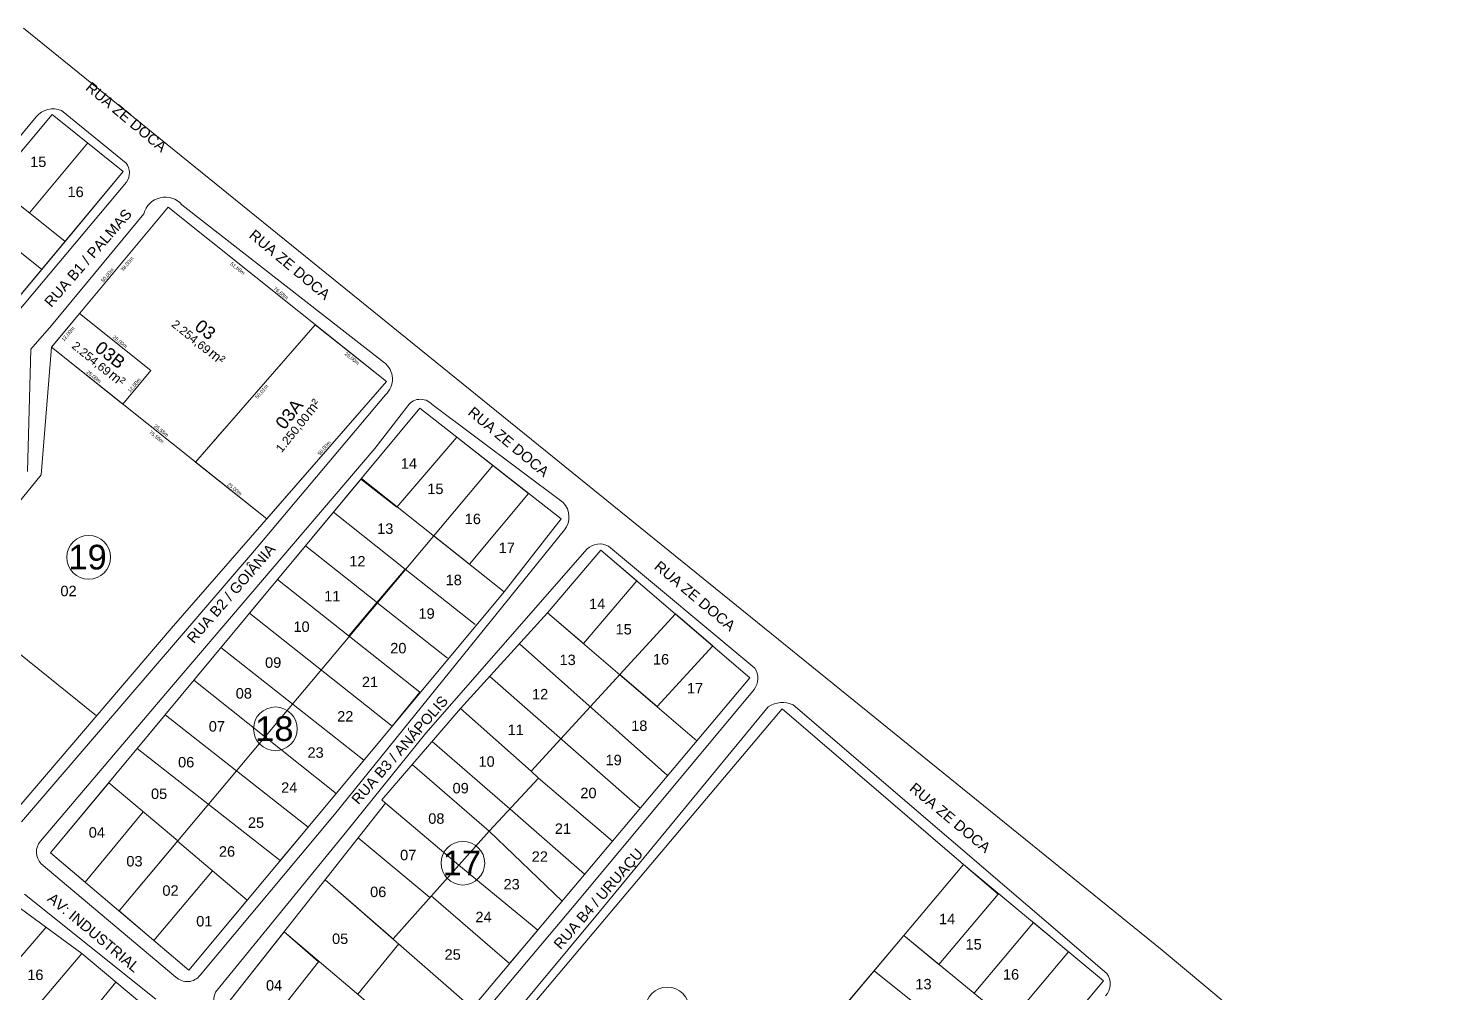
# Model space of a CAD drawing. Header units: metres. Extents: x 3808 to 8215, y 2374 to 6187.
# Drawn here: x 5887 to 6274.8, y 5805.2 to 6070 of the extents above; entities that cross this region are included whole.
import ezdxf

# ---------------------------------------------------------------- set-up
doc = ezdxf.new("R2010")
doc.units = ezdxf.units.M
doc.linetypes.add('CENTER', pattern=[2, 1.25, -0.25, 0.25, -0.25])
for name, color, linetype in [('0 - Cotas', 7, 'Continuous'), ('0 - Divisão rela', 7, 'CENTER'), ('0 - Meio Fio', 32, 'Continuous'), ('0 - Numero de Lotes', 6, 'Continuous'), ('0 - Área Dos Lotes', 1, 'Continuous'), ('vista', 7, 'Continuous')]:
    doc.layers.add(name, color=color, linetype=linetype)
doc.layers.add('0 - DIVISÃO DOS TERRENOS', color=7, linetype='Continuous', lineweight=5)
doc.styles.add('Arial', font='arial.ttf')
doc.styles.add('pedro', font='arial.ttf', dxfattribs={"height": 3})
doc.dimstyles.new('Copy(2) of ISO-25', dxfattribs={"dimtxt": 1, "dimasz": 2.5, "dimexe": 1.25, "dimexo": 0.625, "dimgap": 0.2, "dimtad": 1, "dimtoh": 1, "dimlfac": 1, "dimzin": 1, "dimtxsty": 'Arial', "dimblk": 'NONE', "dimcen": 0, "dimse1": 1, "dimse2": 1, "dimsd1": 1, "dimsd2": 1, "dimclrt": 256, "dimaunit": 1, "dimadec": 3, "dimazin": 0, "dimtfac": 1, "dimtmove": 0, "dimatfit": 3, "dimldrblk": 'NONE', "dimfxl": 1, "dimtolj": 1, "dimtzin": 0, "dimarcsym": 0})

# ---------------------------------------------------------------- blocks, each defined once
blk = doc.blocks.new('*D11832')
at = {"layer": 'Defpoints', "color": 0, "transparency": 16777216}
for p in [(5965.82, 5988.6), (5932.97, 5950.9), (5934.38, 5949.66)]:
    blk.add_point(p, dxfattribs=at)
at = {"layer": '0 - Cotas', "lineweight": 5, "transparency": 16777216, "insert": (5951.19, 5970.17), "char_height": 1, "attachment_point": 5, "rotation": 48.9342, "style": 'Arial'}
blk.add_mtext('\\A1;50,01m', dxfattribs=at)
blk = doc.blocks.new('_None')
blk = doc.blocks.new('*D11833')
at = {"layer": 'Defpoints', "color": 0, "transparency": 16777216}
for p in [(5965.82, 5988.6), (5984.22, 5971.58), (5985.35, 5973)]:
    blk.add_point(p, dxfattribs=at)
at = {"layer": '0 - Cotas', "lineweight": 5, "transparency": 16777216, "insert": (5975.86, 5979.27), "char_height": 1, "attachment_point": 5, "rotation": 321.3885, "style": 'Arial'}
blk.add_mtext('\\A1;25,00m', dxfattribs=at)
blk = doc.blocks.new('*D11834')
at = {"layer": 'Defpoints', "color": 0, "transparency": 16777216}
for p in [(5985.35, 5973), (5952.51, 5935.3), (5952.51, 5935.3)]:
    blk.add_point(p, dxfattribs=at)
at = {"layer": '0 - Cotas', "lineweight": 5, "transparency": 16777216, "insert": (5968.33, 5954.68), "char_height": 1, "attachment_point": 5, "rotation": 48.9337, "style": 'Arial'}
blk.add_mtext('\\A1;50,00m', dxfattribs=at)
blk = doc.blocks.new('*D11835')
at = {"layer": 'Defpoints', "color": 0, "transparency": 16777216}
for p in [(5932.97, 5950.9), (5952.51, 5935.3), (5952.51, 5935.3)]:
    blk.add_point(p, dxfattribs=at)
at = {"layer": '0 - Cotas', "lineweight": 5, "transparency": 16777216, "insert": (5943.61, 5943.42), "char_height": 1, "attachment_point": 5, "rotation": 321.4156, "style": 'Arial'}
blk.add_mtext('\\A1;25,00m', dxfattribs=at)
blk = doc.blocks.new('*D11836')
at = {"layer": 'Defpoints', "color": 0, "transparency": 16777216}
for p in [(5913, 5966.83), (5913, 5966.83), (5932.97, 5950.9)]:
    blk.add_point(p, dxfattribs=at)
at = {"layer": '0 - Cotas', "lineweight": 5, "transparency": 16777216, "insert": (5923.48, 5959.49), "char_height": 1, "attachment_point": 5, "rotation": 321.4156, "style": 'Arial'}
blk.add_mtext('\\A1;25,55m', dxfattribs=at)
blk = doc.blocks.new('*D11837')
at = {"layer": 'Defpoints', "color": 0, "transparency": 16777216}
for p in [(5920.67, 5976.05), (5913, 5966.83), (5913, 5966.83)]:
    blk.add_point(p, dxfattribs=at)
at = {"layer": '0 - Cotas', "lineweight": 5, "transparency": 16777216, "insert": (5916.22, 5971.95), "char_height": 1, "attachment_point": 5, "rotation": 50.2352, "style": 'Arial'}
blk.add_mtext('\\A1;12,00m', dxfattribs=at)
blk = doc.blocks.new('*D11838')
at = {"layer": 'Defpoints', "color": 0, "transparency": 16777216}
for p in [(5901.13, 5991.64), (5920.67, 5976.05), (5920.67, 5976.05)]:
    blk.add_point(p, dxfattribs=at)
at = {"layer": '0 - Cotas', "lineweight": 5, "transparency": 16777216, "insert": (5912.17, 5983.86), "char_height": 1, "attachment_point": 5, "rotation": 321.4058, "style": 'Arial'}
blk.add_mtext('\\A1;25,00m', dxfattribs=at)
blk = doc.blocks.new('*D11839')
at = {"layer": 'Defpoints', "color": 0, "transparency": 16777216}
for p in [(5893.45, 5982.42), (5913, 5966.83), (5913, 5966.83)]:
    blk.add_point(p, dxfattribs=at)
at = {"layer": '0 - Cotas', "lineweight": 5, "transparency": 16777216, "insert": (5904.97, 5974.26), "char_height": 1, "attachment_point": 5, "rotation": 321.4156, "style": 'Arial'}
blk.add_mtext('\\A1;25,00m', dxfattribs=at)
blk = doc.blocks.new('*D11840')
at = {"layer": 'Defpoints', "color": 0, "transparency": 16777216}
for p in [(5901.13, 5991.64), (5902.68, 5990.35), (5893.45, 5982.42)]:
    blk.add_point(p, dxfattribs=at)
at = {"layer": '0 - Cotas', "lineweight": 5, "transparency": 16777216, "insert": (5898.03, 5986.02), "char_height": 1, "attachment_point": 5, "rotation": 50.2357, "style": 'Arial'}
blk.add_mtext('\\A1;12,00m', dxfattribs=at)
blk = doc.blocks.new('*D11841')
at = {"layer": 'Defpoints', "color": 0, "transparency": 16777216}
for p in [(5925.44, 6020.85), (5927.13, 6019.45), (5901.13, 5991.64)]:
    blk.add_point(p, dxfattribs=at)
at = {"layer": '0 - Cotas', "lineweight": 5, "transparency": 16777216, "insert": (5914.23, 6005.2), "char_height": 1, "attachment_point": 5, "rotation": 50.2357, "style": 'Arial'}
blk.add_mtext('\\A1;38,00m', dxfattribs=at)
blk = doc.blocks.new('*D11842')
at = {"layer": 'Defpoints', "color": 0, "transparency": 16777216}
for p in [(5925.44, 6020.85), (5965.82, 5988.6), (5964.52, 5986.97)]:
    blk.add_point(p, dxfattribs=at)
at = {"layer": '0 - Cotas', "lineweight": 5, "transparency": 16777216, "insert": (5944.47, 6004), "char_height": 1, "attachment_point": 5, "rotation": 321.3885, "style": 'Arial'}
blk.add_mtext('\\A1;51,68m', dxfattribs=at)
blk = doc.blocks.new('*D11994')
at = {"layer": 'Defpoints', "color": 0, "transparency": 16777216}
for p in [(5925.44, 6020.85), (5985.35, 5973), (5985.35, 5973)]:
    blk.add_point(p, dxfattribs=at)
at = {"layer": '0 - Cotas', "transparency": 16777216, "insert": (5956.35, 5997.19), "char_height": 1, "attachment_point": 5, "rotation": 321.3885, "style": 'Arial'}
blk.add_mtext('\\A1;76,68m', dxfattribs=at)
blk = doc.blocks.new('*D11995')
at = {"layer": 'Defpoints', "color": 0, "transparency": 16777216}
for p in [(5925.44, 6020.85), (5893.45, 5982.42), (5893.45, 5982.42)]:
    blk.add_point(p, dxfattribs=at)
at = {"layer": '0 - Cotas', "transparency": 16777216, "insert": (5908.83, 6002.15), "char_height": 1, "attachment_point": 5, "rotation": 50.2357, "style": 'Arial'}
blk.add_mtext('\\A1;50,00m', dxfattribs=at)
blk = doc.blocks.new('*D11996')
at = {"layer": 'Defpoints', "color": 0, "transparency": 16777216}
for p in [(5892.11, 5980.74), (5893.45, 5982.42), (5952.51, 5935.3)]:
    blk.add_point(p, dxfattribs=at)
at = {"layer": '0 - Cotas', "transparency": 16777216, "insert": (5922.2, 5957.75), "char_height": 1, "attachment_point": 5, "rotation": 321.4156, "style": 'Arial'}
blk.add_mtext('\\A1;75,55m', dxfattribs=at)

msp = doc.modelspace()

# ---------------------------------------------------------------- linework, layer by layer
at = {"layer": '0 - DIVISÃO DOS TERRENOS', "lineweight": 5}
for p, q in [((5925.435, 6020.854), (5893.454, 5982.42)), ((5893.454, 5982.42), (5901.13, 5991.644)), ((5901.13, 5991.644), (5920.669, 5976.049)), ((5932.966, 5950.895), (5965.82, 5988.602)), ((5985.355, 5973.001), (5965.82, 5988.602)), ((5952.508, 5935.304), (5893.454, 5982.42)), ((5893.454, 5982.42), (5912.996, 5966.828)), ((5912.996, 5966.828), (5920.669, 5976.049)), ((5985.355, 5973.001), (5952.508, 5935.304)), ((5932.966, 5950.895), (5940.849, 5959.943)), ((5952.508, 5935.304), (5932.966, 5950.895))]:
    msp.add_line(p, q, dxfattribs=at)
at = {"layer": '0 - Divisão rela', "linetype": 'Continuous', "lineweight": 5}
for p, q in [((6198.29, 5816.92), (5885.735, 6069.969)), ((5893.578, 6046.296), (5795.065, 5928.317)), ((5893.578, 6046.296), (5877.555, 6027.106)), ((5913.113, 6030.695), (5893.578, 6046.296)), ((5893.578, 6046.296), (5913.113, 6030.695)), ((5887.339, 6019.292), (5903.346, 6038.495)), ((5879.582, 5990.396), (5913.113, 6030.695)), ((5913.113, 6030.695), (5897.123, 6011.477)), ((5877.555, 6027.106), (5897.123, 6011.477)), ((5890.727, 6003.79), (5871.145, 6019.43)), ((5893.454, 5982.42), (5925.435, 6020.854)), ((5985.355, 5973.001), (5925.435, 6020.854)), ((5897.123, 6011.477), (5890.727, 6003.79)), ((5890.727, 6003.79), (5884.33, 5996.103)), ((5893.454, 5982.42), (5899.029, 5989.12)), ((5890.594, 5947.345), (5893.454, 5982.42)), ((5948.067, 5930.207), (5985.355, 5973.001)), ((5978.353, 5946.247), (5994.504, 5965.695)), ((6033.321, 5935.29), (5994.504, 5965.695)), ((5988.202, 5938.55), (6004.719, 5957.693)), ((6014.56, 5949.985), (6004.719, 5957.693)), ((5944.226, 5866.122), (6014.56, 5949.985)), ((6014.56, 5949.985), (6024.4, 5942.277)), ((5884.291, 5939.582), (5890.594, 5947.345)), ((5893.153, 5843.652), (5978.353, 5946.247)), ((5970.8, 5937.152), (5978.466, 5946.383)), ((5978.353, 5946.247), (5988.202, 5938.55)), ((5978.466, 5946.383), (6017.65, 5915.317)), ((6008.126, 5922.868), (6024.4, 5942.277)), ((5963.133, 5927.92), (5970.8, 5937.152)), ((5970.8, 5937.152), (5990.496, 5921.538)), ((6033.321, 5935.29), (6017.65, 5915.317)), ((5926.264, 5905.184), (5948.067, 5930.207)), ((5998.331, 5930.634), (6008.126, 5922.868)), ((5955.467, 5918.688), (5963.133, 5927.92)), ((5963.133, 5927.92), (5982.91, 5912.246)), ((6044.213, 5926.757), (6029.578, 5909.547)), ((6044.213, 5926.757), (6029.578, 5909.547)), ((6085.157, 5891.71), (6044.213, 5926.757)), ((6044.213, 5926.757), (6054.089, 5918.304)), ((5982.746, 5912.376), (5990.496, 5921.538)), ((6009.697, 5906.336), (5990.496, 5921.538)), ((5947.8, 5909.456), (5955.467, 5918.688)), ((5955.467, 5918.688), (5994.525, 5887.74)), ((6054.089, 5918.304), (6039.447, 5901.085)), ((5905.801, 5881.246), (5864.432, 5914.514)), ((6017.65, 5915.317), (5963.85, 5850.721)), ((5974.996, 5903.214), (5982.746, 5912.376)), ((6002.111, 5897.038), (5982.746, 5912.376)), ((6029.578, 5909.547), (6005.673, 5883.242)), ((6029.578, 5909.547), (6070.587, 5874.384)), ((6029.578, 5909.547), (6039.447, 5901.085)), ((5947.8, 5909.456), (5986.939, 5878.443)), ((6025.128, 5866.071), (6064.685, 5909.234)), ((6064.685, 5909.234), (6074.941, 5900.455)), ((5881.859, 5853.239), (5926.264, 5905.184)), ((5939.915, 5899.961), (5979.125, 5869.061)), ((6021.845, 5901.038), (6062.551, 5864.828)), ((6059.646, 5883.766), (6074.941, 5900.455)), ((5932.528, 5891.066), (5971.519, 5859.929)), ((6085.157, 5891.71), (5981.604, 5768.57)), ((6013.705, 5892.08), (6055.029, 5855.883)), ((6049.398, 5892.553), (6059.646, 5883.766)), ((5986.939, 5878.443), (5994.525, 5887.74)), ((6005.673, 5883.242), (5984.082, 5858.21)), ((6025.128, 5866.071), (6005.673, 5883.242)), ((6060.897, 5843.881), (6094.037, 5883.154)), ((6094.037, 5883.154), (6143.791, 5840.464)), ((5924.602, 5881.522), (5916.936, 5872.29)), ((5963.85, 5850.721), (5924.602, 5881.522)), ((5956.17, 5841.5), (5916.936, 5872.29)), ((6019.261, 5855.734), (5997.879, 5874.206)), ((6013.519, 5849.584), (5992.423, 5867.88)), ((5944.226, 5866.122), (5911.979, 5827.672)), ((6013.519, 5849.584), (6027.12, 5864.152)), ((6027.12, 5864.152), (6025.128, 5866.071)), ((6027.12, 5864.152), (6047.442, 5846.861)), ((5893.153, 5843.652), (5909.125, 5862.885)), ((5909.125, 5862.885), (5928.103, 5846.897)), ((5985.113, 5857.241), (5941.823, 5802.338)), ((5984.082, 5858.21), (5985.113, 5857.241)), ((5985.113, 5857.241), (6005.237, 5840.295)), ((6019.261, 5855.734), (6039.768, 5837.735)), ((5902.683, 5835.563), (5918.614, 5854.891)), ((5963.85, 5850.721), (5931.12, 5811.424)), ((5963.85, 5850.721), (5956.17, 5841.5)), ((5977.635, 5847.757), (5997.288, 5831.38)), ((5987.163, 5820.025), (6013.519, 5849.584)), ((6013.519, 5849.584), (6033.561, 5830.354)), ((5931.12, 5811.424), (5893.153, 5843.652)), ((5893.153, 5843.652), (5902.683, 5835.563)), ((5911.979, 5827.672), (5928.044, 5846.827)), ((5947.119, 5830.634), (5928.044, 5846.827)), ((6060.897, 5843.881), (5990.777, 5760.783)), ((6026.908, 5822.443), (6005.237, 5840.295)), ((6087.744, 5773.787), (6143.791, 5840.464)), ((6143.791, 5840.464), (6182.217, 5808.473)), ((6143.791, 5840.464), (6153.277, 5832.325)), ((5921.509, 5819.582), (5937.582, 5838.73)), ((5968.578, 5836.27), (6008.899, 5801.027)), ((5968.578, 5836.27), (5987.401, 5819.817)), ((6137.046, 5813.016), (6153.277, 5832.325)), ((5901.7, 5816.024), (5882.11, 5830.354)), ((5931.12, 5811.424), (5947.119, 5830.634)), ((5997.667, 5831.806), (6019.185, 5813.259)), ((5911.979, 5827.672), (5921.509, 5819.582)), ((6146.718, 5805.095), (6163.004, 5824.469)), ((6163.004, 5824.469), (6172.61, 5816.471)), ((5876.883, 5805.684), (5891.905, 5823.189)), ((5941.823, 5802.338), (5957.302, 5821.97)), ((5997.695, 5787.703), (5957.302, 5821.97)), ((5957.302, 5821.97), (5966.723, 5813.754)), ((6019.185, 5813.259), (6026.908, 5822.443)), ((6111.123, 5801.601), (6127.375, 5820.936)), ((6166.062, 5789.254), (6127.375, 5820.936)), ((6127.375, 5820.936), (6137.046, 5813.016)), ((5977.487, 5804.847), (5988.738, 5818.648)), ((6156.389, 5797.175), (6172.61, 5816.471)), ((5870.631, 5779.303), (5901.7, 5816.024)), ((5920.425, 5800.327), (5901.7, 5816.024)), ((5951.353, 5794.249), (5966.723, 5813.754)), ((6158.34, 5780.068), (6119.249, 5811.268)), ((5911.062, 5808.176), (5896.062, 5789.652)), ((6079.105, 5685.805), (6182.217, 5808.473))]:
    msp.add_line(p, q, dxfattribs=at)
at = {"layer": '0 - Meio Fio', "linetype": 'Continuous', "lineweight": 5}
for p, q in [((5889.244, 6045.68), (5795.953, 5933.13)), ((5896.193, 6047.383), (5913.894, 6032.973)), ((5881.175, 5988.522), (5914.006, 6027.712)), ((5893.428, 5988.417), (5918.72, 6019.076)), ((5929.213, 6021.54), (5984.815, 5978.158)), ((5887.752, 5981.922), (5893.428, 5988.417)), ((5886.833, 5948.325), (5887.752, 5981.922)), ((5985.125, 5969.374), (5949.152, 5926.656)), ((5982.161, 5954.587), (5990.962, 5965.937)), ((5997.883, 5966.692), (6033.874, 5939.786)), ((5926.33, 5889.212), (5982.161, 5954.587)), ((5971.056, 5854.141), (6034.206, 5932.258)), ((5949.152, 5926.656), (5885.15, 5852.16)), ((5996.171, 5876.509), (6040.491, 5927.042)), ((6046.285, 5927.789), (6086.464, 5894.367)), ((5890.373, 5846.866), (5926.33, 5889.212)), ((6037.881, 5830.354), (6086.264, 5888.466)), ((6090.19, 5883.666), (6043.736, 5827.309)), ((6183.096, 5810.549), (6097.01, 5884.219)), ((5974.493, 5849.622), (5996.171, 5876.509)), ((5934.192, 5810.044), (5971.056, 5854.141)), ((5938.424, 5805.37), (5974.493, 5849.622)), ((5927.534, 5809.537), (5890.574, 5840.645)), ((5922.053, 5803.515), (5885.961, 5832.261)), ((5983.91, 5766.336), (6037.881, 5830.354)), ((6043.736, 5827.309), (5989.747, 5762.493))]:
    msp.add_line(p, q, dxfattribs=at)
for centre, radius, start, end in [((5893.865, 6041.854), 5.999, 67.1581, 140.37907), ((5910.306, 6030.265), 4.495, 325.40345, 37.03919), ((5924.632, 6017.473), 6.126, 41.60285, 164.83195), ((5981.211, 5973.633), 5.784, 312.58151, 52.61412), ((5994.687, 5963.883), 4.255, 41.3191, 151.12134), ((6029.811, 5935.835), 5.666, 320.85662, 44.20348), ((6043.886, 5923.55), 4.87, 60.49414, 134.19476), ((6082.309, 5891.554), 5.018, 322.02586, 34.09387), ((6094.067, 5878.173), 6.724, 64.047, 125.21625), ((5893.934, 5843.867), 4.655, 139.89075, 223.80368), ((5930.637, 5812.764), 4.477, 226.12842, 322.57237), ((6179.242, 5807.667), 4.813, 316.68469, 36.79078), ((5943.365, 5803.239), 5.381, 156.66697, 229.051)]:
    msp.add_arc(centre, radius, start, end, dxfattribs=at)
at = {"layer": 'vista', "lineweight": 5}
msp.add_line((6198.29, 5816.92), (7160.779, 5016.067), dxfattribs=at)
for centre in [(5903.625, 5924.746), (5954.882, 5877.674), (6006.341, 5840.804), (6062.461, 5800.769)]:
    msp.add_circle(centre, 6, dxfattribs=at)

# ---------------------------------------------------------------- texts
at = {"layer": '0 - Numero de Lotes', "lineweight": 5, "style": 'Arial'}
for s, rotation, p in [('03', 321.92725, (5932.406, 5987.55, -1044.937)), ('03B', 321.92725, (5905.014, 5981.619, -1044.937)), ('03A', 51.92725, (5957.352, 5959.554, -1044.937))]:
    msp.add_text(s, height=3.5193, rotation=rotation, dxfattribs=at).set_placement(p)
at = {"layer": '0 - Área Dos Lotes', "lineweight": 5, "style": 'Arial'}
for s, height, rotation, p in [('2.254,69', 2.3209, 320.93117, (5926.157, 5988.338, 0)), ('2.254,69', 2.3209, 320.93117, (5898.766, 5982.407, 0)), ('m²', 2.7077, 320.93117, (5936.267, 5980.192, 0)), ('m²', 2.7077, 320.93117, (5908.875, 5974.261, 0)), ('m²', 2.7077, 50.93117, (5964.71, 5963.416, 0)), ('1.250,00', 2.3209, 50.93117, (5956.564, 5953.306, 0))]:
    msp.add_text(s, height=height, rotation=rotation, dxfattribs=at).set_placement(p)
at = {"layer": 'vista', "lineweight": 5, "style": 'pedro'}
for s, height, rotation, p in [('RUA ZE DOCA', 2.86398, 320.16905, (5902.532, 6053.265)), ('RUA B1 / PALMAS', 2.86398, 48.92602, (5893.345, 5993.168)), ('RUA ZE DOCA', 2.86398, 320.16905, (5947.403, 6012.756)), ('RUA ZE DOCA', 2.86398, 320.16905, (6007.489, 5964.119)), ('19', 6.7786, 360, (5898.054, 5921.417)), ('RUA B2 / GOIÂNIA', 2.86398, 48.92602, (5932.463, 5900.894)), ('RUA ZE DOCA', 2.86398, 320.16905, (6058.633, 5921.81)), ('RUA B3 / ANÁPOLIS', 2.86398, 48.92602, (5977.666, 5856.674)), ('18', 6.7786, 360, (5949.311, 5874.345)), ('RUA ZE DOCA', 2.86398, 320.16905, (6128.699, 5860.929)), ('17', 6.7786, 360, (6000.776, 5837.418)), ('RUA B4 / URUAÇU', 2.86398, 49.04473, (6033.156, 5816.928)), ('AV: INDUSTRIAL', 2.86398, 320.16905, (5892.062, 5830.683))]:
    msp.add_text(s, height=height, rotation=rotation, dxfattribs=at).set_placement(p)
for s, p in [('15', (5887.54, 6031.882)), ('16', (5897.811, 6023.634)), ('14', (5989.31, 5949.078)), ('15', (5996.575, 5942.113)), ('16', (6006.846, 5933.865)), ('13', (5982.807, 5931.191)), ('12', (5975.162, 5922.238)), ('17', (6016.17, 5925.923)), ('18', (6001.61, 5917.099)), ('02', (5895.854, 5914.081)), ('11', (5968.274, 5912.672)), ('14', (6040.983, 5910.537)), ('19', (5994.151, 5907.884)), ('10', (5959.833, 5904.278)), ('15', (6048.248, 5903.573)), ('20', (5986.398, 5898.392)), ('13', (6032.879, 5895.177)), ('16', (6058.519, 5895.325)), ('09', (5952.038, 5894.432)), ('21', (5978.62, 5889.118)), ('17', (6067.843, 5887.383)), ('08', (5943.981, 5885.985)), ('12', (6025.32, 5885.762)), ('22', (5971.826, 5879.668)), ('07', (5936.579, 5876.929)), ('11', (6018.606, 5875.983)), ('18', (6052.542, 5877.088)), ('23', (5963.682, 5869.721)), ('06', (5928.153, 5867.088)), ('10', (6010.629, 5867.269)), ('19', (6045.503, 5867.685)), ('24', (5956.443, 5860.125)), ('05', (5920.721, 5858.414)), ('09', (6003.508, 5859.952)), ('20', (6038.589, 5858.634)), ('25', (5947.33, 5850.498)), ('08', (5996.834, 5851.617)), ('21', (6031.572, 5848.831)), ('04', (5903.633, 5847.798)), ('26', (5939.364, 5842.582)), ('07', (5989.108, 5841.596)), ('22', (6025.239, 5841.174)), ('03', (5913.96, 5839.905)), ('23', (6017.508, 5833.595)), ('02', (5923.851, 5831.858)), ('06', (5980.872, 5831.49)), ('01', (5933.138, 5823.43)), ('24', (6009.784, 5824.59)), ('14', (6137.06, 5824.05)), ('05', (5970.419, 5818.627)), ('25', (6001.322, 5814.301)), ('15', (6144.326, 5817.086)), ('16', (5886.755, 5808.717)), ('04', (5952.288, 5805.827)), ('13', (6130.557, 5806.164)), ('16', (6154.597, 5808.838))]:
    msp.add_text(s, height=2.864, dxfattribs=at).set_placement(p)

# ---------------------------------------------------------------- dimensions: what is measured, and where the dimension line sits
at = {"layer": '0 - Cotas'}
for base, p1, p2, angle, picture, middle in [((5893.454, 5982.42), (5925.435, 6020.854), (5893.454, 5982.42), 230.23566, '*D11995', (5909.445, 6001.637)), ((5985.355, 5973.001), (5925.435, 6020.854), (5985.355, 5973.001), 321.38849, '*D11994', (5955.848, 5996.566)), ((5892.111, 5980.737), (5952.508, 5935.304), (5893.454, 5982.42), 141.41562, '*D11996', (5921.701, 5957.129))]:
    dim = msp.add_linear_dim(base=base, p1=p1, p2=p2, angle=angle, dimstyle='Copy(2) of ISO-25', override={"dimpost": 'm'}, dxfattribs=at)
    dim.commit()
    dim.dimension.update_dxf_attribs({"geometry": picture, "text_midpoint": middle, "dimtype": 161})
at = {"layer": '0 - Cotas', "lineweight": 5}
for base, p1, p2, angle, picture, middle in [((5927.128, 6019.445), (5901.13, 5991.644), (5925.435, 6020.854), 50.23566, '*D11841', (5914.847, 6004.686)), ((5964.517, 5986.971), (5925.435, 6020.854), (5965.82, 5988.602), 321.38849, '*D11842', (5943.974, 6003.376)), ((5902.68, 5990.354), (5893.454, 5982.42), (5901.13, 5991.644), 50.23566, '*D11840', (5898.644, 5985.504)), ((5920.669, 5976.049), (5901.13, 5991.644), (5920.669, 5976.049), 321.4058, '*D11838', (5911.667, 5983.234)), ((5934.383, 5949.661), (5965.82, 5988.602), (5932.966, 5950.895), 228.93424, '*D11832', (5951.796, 5969.646)), ((5984.216, 5971.575), (5965.82, 5988.602), (5985.355, 5973.001), 321.38849, '*D11833', (5975.359, 5978.648)), ((5912.996, 5966.828), (5893.454, 5982.42), (5912.996, 5966.828), 321.41562, '*D11839', (5904.466, 5973.633)), ((5912.996, 5966.828), (5920.669, 5976.049), (5912.996, 5966.828), 230.23524, '*D11837', (5916.833, 5971.438)), ((5952.508, 5935.304), (5985.355, 5973.001), (5952.508, 5935.304), 228.93366, '*D11834', (5968.931, 5954.153)), ((5912.996, 5966.828), (5932.966, 5950.895), (5912.996, 5966.828), 141.41562, '*D11836', (5922.981, 5958.862)), ((5952.508, 5935.304), (5932.966, 5950.895), (5952.508, 5935.304), 321.41562, '*D11835', (5943.114, 5942.799))]:
    dim = msp.add_linear_dim(base=base, p1=p1, p2=p2, angle=angle, dimstyle='Copy(2) of ISO-25', override={"dimpost": 'm'}, dxfattribs=at)
    dim.commit()
    dim.dimension.update_dxf_attribs({"geometry": picture, "text_midpoint": middle, "dimtype": 161})

doc.saveas('drawing.dxf')
